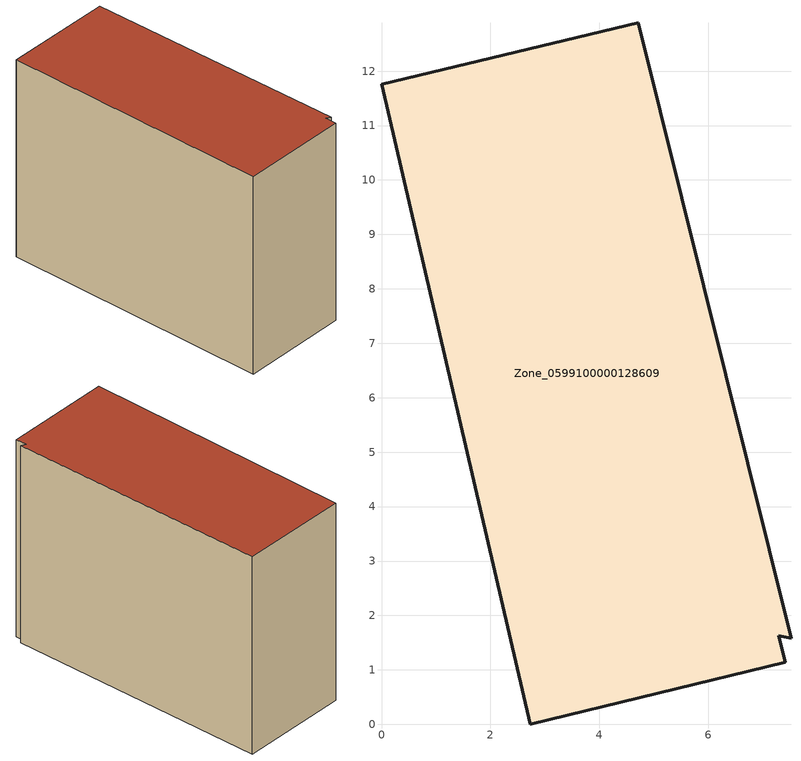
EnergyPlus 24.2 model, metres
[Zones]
Zone_0599100000128609
 floor ground (C_G): 7.52,1.58 7.3,1.62 7.42,1.14 2.73,0 0,11.76 4.72,12.89 z0
 wall outside (C_F): 7.52,1.58 4.72,12.89 0,11.76 2.73,0 7.42,1.14 7.3,1.62 7.52,1.58 z0:9.1
 roof outside (C_R): 7.3,1.62 7.52,1.58 4.72,12.89 0,11.76 2.73,0 7.42,1.14 z9.1
[BUILDING]
Pand.0599100000128609: North Axis=0; Terrain=City; Loads Convergence Tolerance Value=0.04; Temperature Convergence Tolerance Value=0.4; Solar Distribution=FullExterior; Maximum Number of Warmup Days=25; Minimum Number of Warmup Days=1
[Site:Location]
Rotterdam.The.Hague.AP_ZH_NLD Design_Conditions: Latitude=51.96; Longitude=4.45; Time Zone=1; Elevation=-4.5
[SITE:GROUNDTEMPERATURE:BUILDINGSURFACE]
18, 18, 18, 18, 18, 18, 18, 18, 18, 18, 18, 18
[MATERIAL] Thermal Absorptance=0.9; Solar Absorptance=0.7; Visible Absorptance=0.7
Name | Roughness | Thickness | Conductivity | Density | Specific Heat
G.TI.1946 | MediumSmooth | 0.15 | 1 | 540 | 1210
F.TI.1946 | Rough | 0.3 | 0.857143 | 1920 | 840
R.TI.1946 | MediumRough | 0.2 | 0.1 | 1500 | 1000
[CONSTRUCTION]
C_G: G.TI.1946
C_F: F.TI.1946
C_R: R.TI.1946
[ZONE]
Zone_0599100000128609: Type=1; Multiplier=1; Ceiling Height=Autocalculate; Volume=Autocalculate; Floor Area=autocalculate; Part of Total Floor Area=Yes
[ZONEINFILTRATION:DESIGNFLOWRATE]
Infil_Zone_0599100000128609: Zone or ZoneList or Space or SpaceList=Zone_0599100000128609; Schedule=AlwaysOn; Design Flow Rate Calculation Method=Flow/Area; Flow Rate per Floor Area=0.003; Constant Term Coefficient=1; Temperature Term Coefficient=0; Velocity Term Coefficient=0; Velocity Squared Term Coefficient=0
[HVACTEMPLATE:ZONE:IDEALLOADSAIRSYSTEM]
Zone_0599100000128609: Maximum Heating Supply Air Temperature=50; Minimum Cooling Supply Air Temperature=13; Maximum Heating Supply Air Humidity Ratio=0.0156; Minimum Cooling Supply Air Humidity Ratio=0.0077; Heating Limit=NoLimit; Cooling Limit=NoLimit; Dehumidification Control Type=ConstantSensibleHeatRatio; Cooling Sensible Heat Ratio=0.7; Dehumidification Setpoint=60; Humidification Control Type=None; Humidification Setpoint=30; Outdoor Air Method=None; Outdoor Air Flow Rate per Person=0.00944; Outdoor Air Flow Rate per Zone Floor Area=0; Outdoor Air Flow Rate per Zone=0; Demand Controlled Ventilation Type=None; Outdoor Air Economizer Type=NoEconomizer; Heat Recovery Type=None; Sensible Heat Recovery Effectiveness=0.7; Latent Heat Recovery Effectiveness=0.65
[ZONECONTROL:THERMOSTAT]
ThermostatControl_Zone_0599100000128609: Zone or ZoneList=Zone_0599100000128609; Control Type Schedule=DualSetpointControlType; Control 1=Thermostat_Zone_0599100000128609; Temperature Difference Between Cutout And Setpoint=0
[THERMOSTATSETPOINT:DUALSETPOINT]
Thermostat_Zone_0599100000128609: Heating Setpoint Temperature Schedule=HeatingSetpoint_Zone_0599100000128609; Cooling Setpoint Temperature Schedule=CoolingSetpoint_Zone_0599100000128609
[SCHEDULE:COMPACT]
HeatingSetpoint_Zone_0599100000128609: Through: 12/31, For: AllDays, Until: 24:00, 21
CoolingSetpoint_Zone_0599100000128609: Through: 12/31, For: AllDays, Until: 24:00, 24
DualSetpointControlType: Through: 12/31, For: AllDays, Until: 24:00, 4
AlwaysOn: Through: 12/31, For: AllDays, Until: 24:00, 1
